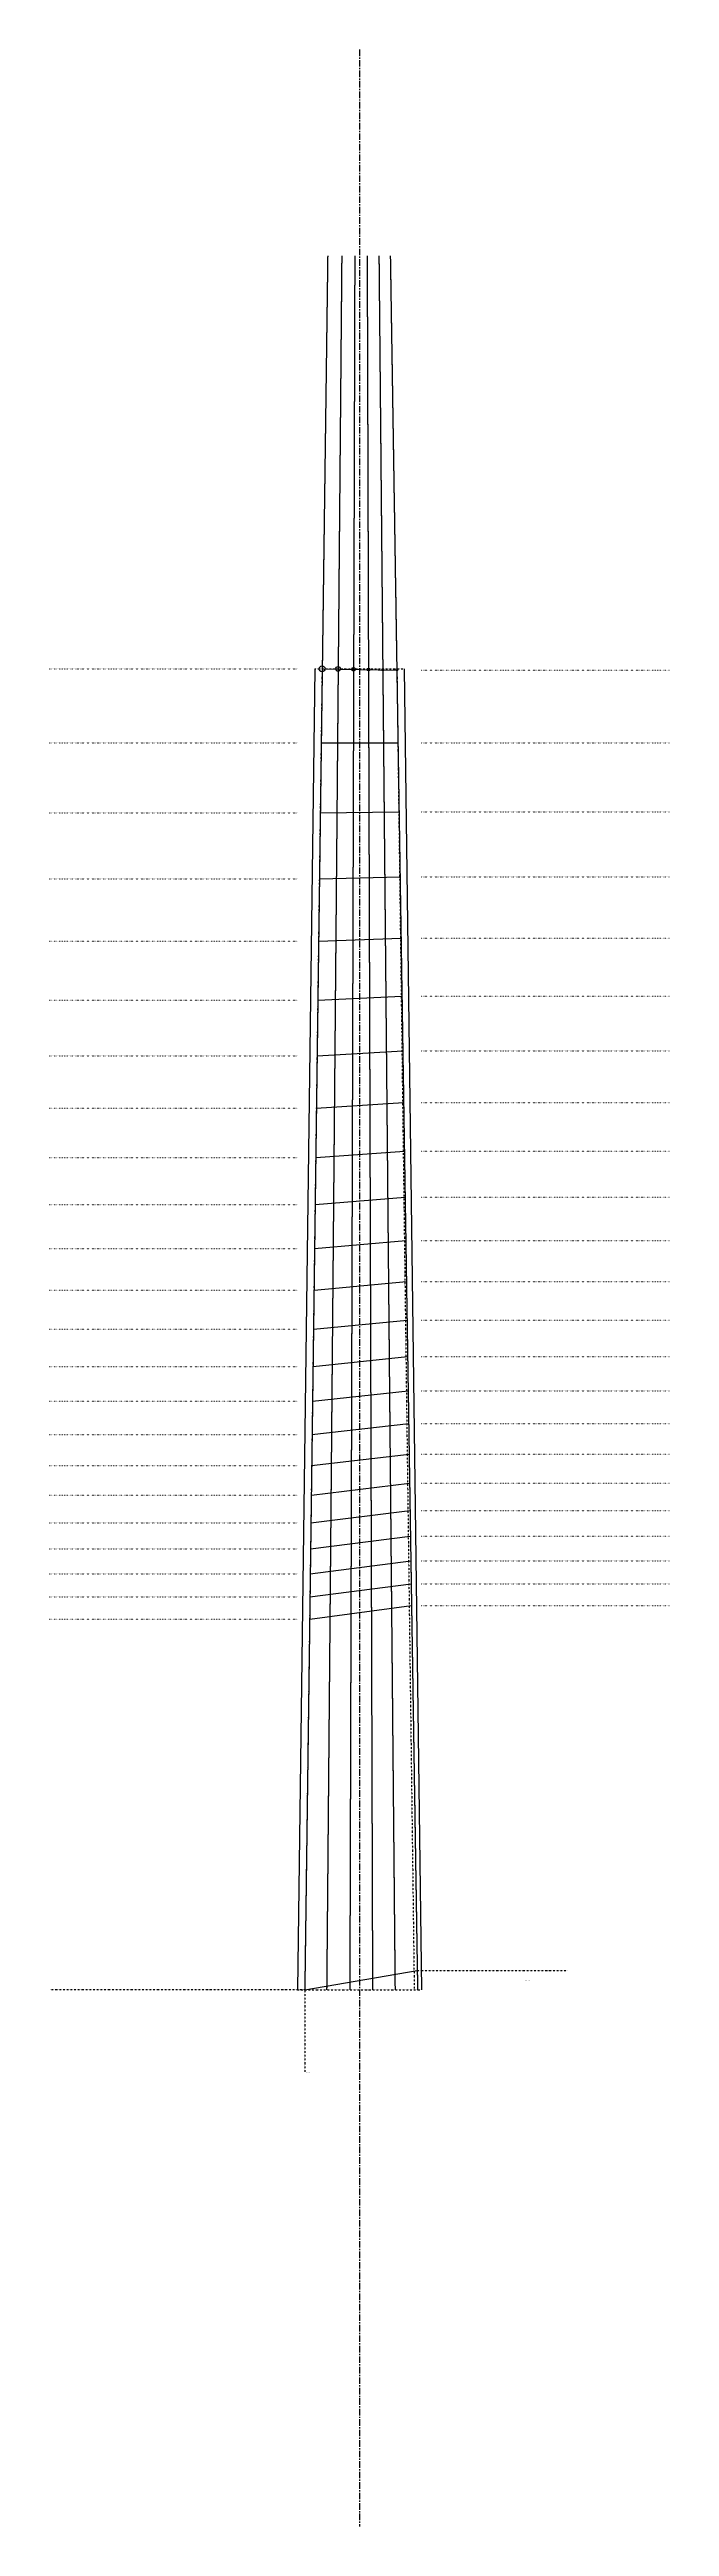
# Model space of a CAD drawing. Header units: millimetres. Extents: x 0 to 300, y -150 to 1050.
import ezdxf

# ---------------------------------------------------------------- set-up
doc = ezdxf.new("R2010")
doc.units = ezdxf.units.MM
for name, pattern in [('CENTER', [5.08, 3.175, -0.635, 0.635, -0.635]), ('DASHED', [1.524, 1.27, -0.254]), ('DASHED2', [0.762, 0.635, -0.127]), ('DOT', [0.508, 0, -0.508]), ('DOT2', [0.254, 0, -0.254])]:
    doc.linetypes.add(name, pattern=pattern)
doc.styles.add('OpenSans', font='OpenSans-Regular.ttf')

msp = doc.modelspace()

# ---------------------------------------------------------------- linework, layer by layer
at = {"linetype": 'CENTER'}
msp.add_line((150, 1050), (150, -150), dxfattribs=at)
at = {"linetype": 'DASHED'}
for p, q in [((134.6, 950), (123.5, 110)), ((141.4, 950), (134.1, 110)), ((147.7, 950), (145.3, 110)), ((153.7, 950), (156.3, 110)), ((159.4, 950), (167.2, 110)), ((164.9, 950), (178.1, 110))]:
    msp.add_line(p, q, dxfattribs=at)
at = {"linetype": 'DASHED2'}
for p, q in [((134.6, 950), (123.5, 110)), ((141.4, 950), (134.1, 110)), ((147.7, 950), (145.3, 110)), ((153.7, 950), (156.3, 110)), ((159.4, 950), (167.2, 110)), ((164.9, 950), (178.1, 110))]:
    msp.add_line(p, q, dxfattribs=at)
at = {"linetype": 'DOT'}
for p, q in [((0, 750), (120, 750)), ((180, 749.4), (300, 749.4)), ((0, 714.1), (120, 714.1)), ((180, 714.1), (300, 714.1)), ((0, 680.2), (120, 680.2)), ((180, 680.7), (300, 680.7)), ((0, 648.2), (120, 648.2)), ((180, 649.2), (300, 649.2)), ((0, 618), (120, 618)), ((180, 619.5), (300, 619.5)), ((0, 589.5), (120, 589.5)), ((180, 591.4), (300, 591.4)), ((180, 564.9), (300, 564.9)), ((0, 562.5), (120, 562.5)), ((0, 537.1), (120, 537.1)), ((180, 539.9), (300, 539.9)), ((180, 516.3), (300, 516.3)), ((0, 513.2), (120, 513.2)), ((180, 494), (300, 494)), ((0, 490.5), (120, 490.5)), ((0, 469.2), (120, 469.2)), ((180, 473), (300, 473)), ((0, 449), (120, 449)), ((180, 453.2), (300, 453.2)), ((180, 434.4), (300, 434.4)), ((0, 430), (120, 430)), ((0, 412), (120, 412)), ((180, 416.8), (300, 416.8)), ((180, 400.1), (300, 400.1)), ((0, 395.1), (120, 395.1)), ((180, 384.3), (300, 384.3)), ((0, 379.1), (120, 379.1)), ((0, 364), (120, 364)), ((180, 369.5), (300, 369.5)), ((0, 349.7), (120, 349.7)), ((180, 355.4), (300, 355.4)), ((0, 336.3), (120, 336.3)), ((180, 342.2), (300, 342.2)), ((180, 329.7), (300, 329.7)), ((0, 323.6), (120, 323.6)), ((180, 317.9), (300, 317.9)), ((0, 311.6), (120, 311.6)), ((0, 300.3), (120, 300.3)), ((180, 306.7), (300, 306.7)), ((0, 289.6), (120, 289.6)), ((180, 296.2), (300, 296.2))]:
    msp.add_line(p, q, dxfattribs=at)
for p, q in [((128.4, 750), (120, 110)), ((131.9, 750), (168.1, 749.4)), ((171.6, 750), (180, 110)), ((131.5, 714.1), (168.6, 714.1)), ((131, 680.2), (169.1, 680.7)), ((130.6, 648.2), (169.6, 649.2)), ((130.2, 618), (170.1, 619.5)), ((129.8, 589.5), (170.5, 591.4)), ((129.5, 562.5), (171, 564.9)), ((129.1, 537.1), (171.3, 539.9)), ((128.8, 513.2), (171.7, 516.3)), ((128.5, 490.5), (172.1, 494)), ((128.2, 469.2), (172.4, 473)), ((128, 449), (172.7, 453.2)), ((127.7, 430), (173, 434.4)), ((127.5, 412), (173.3, 416.8)), ((127.3, 395.1), (173.5, 400.1)), ((127, 379.1), (173.8, 384.3)), ((126.8, 364), (174, 369.5)), ((126.7, 349.7), (174.2, 355.4)), ((126.5, 336.3), (174.4, 342.2)), ((126.3, 323.6), (174.6, 329.7)), ((126.2, 311.6), (174.8, 317.9)), ((126, 300.3), (175, 306.7)), ((125.9, 289.6), (175.2, 296.2)), ((123.5, 110), (177.9, 119.4)), ((123.5, 110), (177.9, 119.4))]:
    msp.add_line(p, q)
at = {"linetype": 'DOT2'}
for p, q in [((131.9, 750), (123.5, 110)), ((128.4, 750), (171.6, 750)), ((168.1, 750), (176.5, 110)), ((123.5, 110), (0, 110)), ((120, 110), (180, 110)), ((123.5, 110), (123.5, 70)), ((177.9, 119.4), (250, 119.4))]:
    msp.add_line(p, q, dxfattribs=at)
for centre, radius in [((131.9, 750), 1.42), ((139.6, 749.9), 1.14), ((147.1, 749.8), 0.889), ((154.3, 749.7), 0.66), ((161.3, 749.5), 0.432), ((168.1, 749.4), 0.33)]:
    msp.add_circle(centre, radius)

# ---------------------------------------------------------------- texts
at = {"char_height": 0.1, "attachment_point": 1, "style": 'OpenSans'}
for s, insert in [('0 : 0.0 mm', (50, 750)), ('0 : 0.561 mm', (260, 749.4)), ('1 : 35.92 mm', (50, 714.1)), ('1 : 35.92 mm', (260, 714.1)), ('2 : 69.825 mm', (50, 680.2)), ('2 : 69.295 mm', (260, 680.7)), ('3 : 101.826 mm', (50, 648.2)), ('3 : 100.797 mm', (260, 649.2)), ('4 : 132.032 mm', (50, 618)), ('4 : 130.53 mm', (260, 619.5)), ('5 : 160.542 mm', (50, 589.5)), ('5 : 158.595 mm', (260, 591.4)), ('6 : 185.084 mm', (260, 564.9)), ('6 : 187.452 mm', (50, 562.5)), ('7 : 212.851 mm', (50, 537.1)), ('7 : 210.087 mm', (260, 539.9)), ('8 : 233.686 mm', (260, 516.3)), ('8 : 236.825 mm', (50, 513.2)), ('9 : 255.961 mm', (260, 494)), ('9 : 259.454 mm', (50, 490.5)), ('10 : 280.812 mm', (50, 469.2)), ('10 : 276.986 mm', (260, 473)), ('11 : 300.972 mm', (50, 449)), ('11 : 296.83 mm', (260, 453.2)), ('12 : 315.561 mm', (260, 434.4)), ('12 : 320.0 mm', (50, 430)), ('13 : 337.96 mm', (50, 412)), ('13 : 333.241 mm', (260, 416.8)), ('14 : 349.928 mm', (260, 400.1)), ('14 : 354.912 mm', (50, 395.1)), ('15 : 365.679 mm', (260, 384.3)), ('15 : 370.913 mm', (50, 379.1)), ('16 : 386.016 mm', (50, 364)), ('16 : 380.546 mm', (260, 369.5)), ('17 : 400.271 mm', (50, 349.7)), ('17 : 394.578 mm', (260, 355.4)), ('18 : 413.726 mm', (50, 336.3)), ('18 : 407.823 mm', (260, 342.2)), ('19 : 420.324 mm', (260, 329.7)), ('19 : 426.426 mm', (50, 323.6)), ('20 : 432.124 mm', (260, 317.9)), ('20 : 438.413 mm', (50, 311.6)), ('21 : 449.727 mm', (50, 300.3)), ('21 : 443.261 mm', (260, 306.7)), ('22 : 460.406 mm', (50, 289.6)), ('22 : 453.773 mm', (260, 296.2)), ('640.0 mm', (50, 110)), ('Compensación/Compensation:0.56 mm', (230, 114.4)), ('630.56 mm', (250, 119.4)), ('Puente con entonación/Intonated Bridge', (123.5, 70))]:
    msp.add_mtext(s, dxfattribs=dict(at, insert=insert))

doc.saveas('drawing.dxf')
